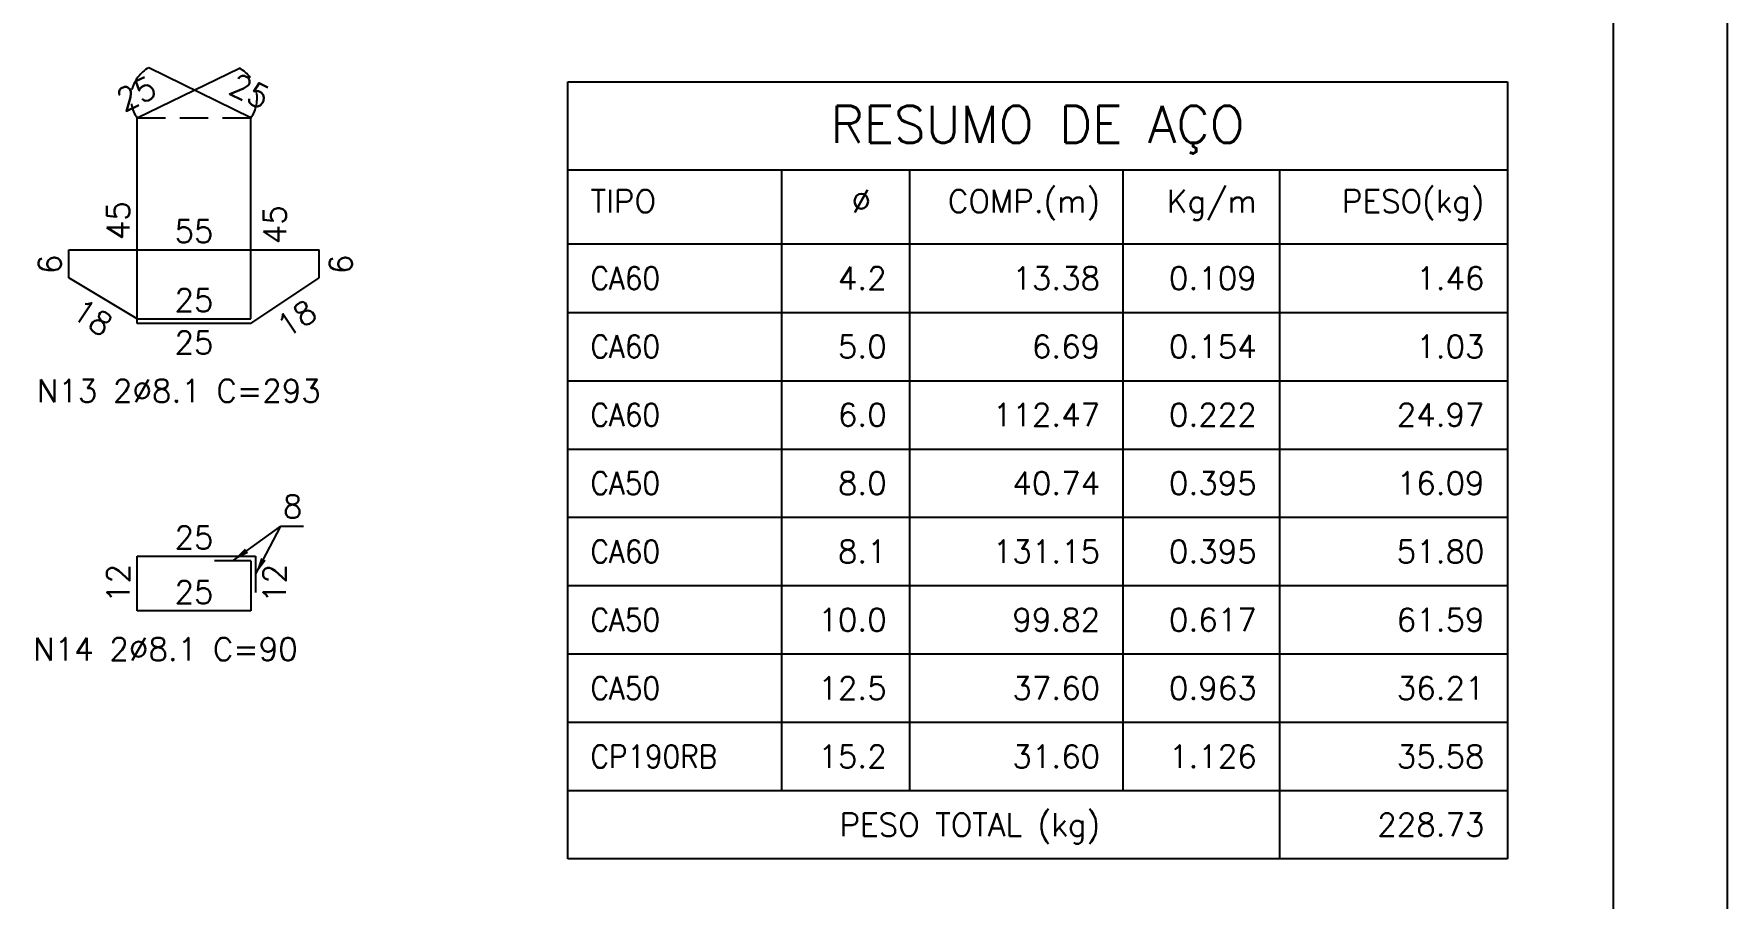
# Model space of a CAD drawing. Header units: centimetres. Extents: x 1658 to 6058, y 7962 to 9447.
# Drawn here: x 5315 to 6058, y 8342 to 8722 of the extents above; entities that cross this region are included whole.
import ezdxf
from ezdxf.enums import TextEntityAlignment as Align

# ---------------------------------------------------------------- set-up
doc = ezdxf.new("R2010")
doc.units = ezdxf.units.CM
doc.header["$LTSCALE"] = 50
doc.header["$MEASUREMENT"] = 0
doc.header["$PDMODE"] = 67
doc.linetypes.add('HIDDEN', pattern=[0.375, 0.25, -0.125])
for name, color, linetype in [('COTAS-PRECON', 1, 'Continuous'), ('FORMATO-PRECON', 2, 'Continuous'), ('LINHA-04-PRECON', 4, 'Continuous'), ('ListaF', 3, 'Continuous'), ('X1', 2, 'Continuous')]:
    doc.layers.add(name, color=color, linetype=linetype)
doc.styles.add('PRECON-ROMANS', font='romans.shx')
doc.styles.get("Standard").update_dxf_attribs({"font": 'romans.shx'})
doc.dimstyles.new('ESC50-25', dxfattribs={"dimscale": 50, "dimtxt": 0.2, "dimasz": 0.1, "dimexe": 0.1, "dimexo": 0.1, "dimgap": 0.065, "dimtad": 1, "dimdec": 1, "dimlfac": 0.5, "dimzin": 12, "dimdsep": 46, "dimtxsty": 'Standard', "dimblk": 'ARCHTICK', "dimcen": 0.09, "dimdle": 0.1, "dimclrd": 256, "dimclre": 256, "dimclrt": 2, "dimaunit": 1, "dimazin": 0, "dimtfac": 1, "dimtdec": 1, "dimtix": 1, "dimtmove": 1, "dimatfit": 3, "dimfxl": 1, "dimtolj": 1, "dimtzin": 0, "dimlwd": -1, "dimlwe": -1, "dimarcsym": 0})
doc.dimstyles.new('ESC50-50', dxfattribs={"dimscale": 50, "dimtxt": 0.2, "dimasz": 0.15, "dimexe": 0.15, "dimexo": 0.15, "dimgap": 0.08, "dimtad": 1, "dimdec": 1, "dimzin": 12, "dimdsep": 46, "dimtxsty": 'Standard', "dimblk": 'ARCHTICK', "dimcen": 0.09, "dimdle": 0.15, "dimclrd": 256, "dimclre": 256, "dimclrt": 2, "dimazin": 3, "dimtfac": 1, "dimtdec": 1, "dimtix": 1, "dimtmove": 2, "dimatfit": 2, "dimfxl": 0.15, "dimtolj": 1, "dimtzin": 0, "dimarcsym": 0})

# ---------------------------------------------------------------- blocks, each defined once
blk = doc.blocks.new('A$C12EB5E76')
at = {"layer": 'FORMATO-PRECON'}
blk.add_lwpolyline([(-114.7, 1254.3), (-114.7, 4224.3), (4085.3, 4224.3), (4085.3, 1254.3)], close=True, dxfattribs=at)
at = {"layer": 'FORMATO-PRECON', "color": 6}
blk.add_lwpolyline([(135.3, 1354.3), (135.3, 4124.3), (3985.3, 4124.3), (3985.3, 1354.3)], close=True, dxfattribs=at)
blk = doc.blocks.new('*D179')
at = {"layer": 'Defpoints', "color": 0, "transparency": 16777216}
for p in [(5360.23, 8684.78), (5360.23, 8594.46), (5360.23, 8594.46)]:
    blk.add_point(p, dxfattribs=at)
at = {"layer": 'COTAS-PRECON', "color": 2, "transparency": 16777216, "insert": (5351.98, 8639.62), "char_height": 10, "attachment_point": 5, "rotation": 90}
blk.add_mtext('\\A1;45', dxfattribs=at)
blk = doc.blocks.new('_ArchTick')
at = {"color": 0, "linetype": 'ByBlock', "const_width": 0.15}
blk.add_lwpolyline([(-0.5, -0.5), (0.5, 0.5)], dxfattribs=at)
blk = doc.blocks.new('*D180')
at = {"layer": 'Defpoints', "color": 0, "transparency": 16777216}
for p in [(5360.23, 8594.46), (5410.23, 8594.46), (5410.23, 8594.46)]:
    blk.add_point(p, dxfattribs=at)
at = {"layer": 'COTAS-PRECON', "color": 2, "transparency": 16777216, "insert": (5385.23, 8586.08), "char_height": 10, "attachment_point": 5}
blk.add_mtext('\\A1;25', dxfattribs=at)
blk = doc.blocks.new('*D181')
at = {"layer": 'Defpoints', "color": 0, "transparency": 16777216}
for p in [(5330.23, 8626.78), (5440.23, 8626.78), (5440.23, 8626.78)]:
    blk.add_point(p, dxfattribs=at)
at = {"layer": 'COTAS-PRECON', "color": 2, "transparency": 16777216, "insert": (5385.23, 8635.03), "char_height": 10, "attachment_point": 5}
blk.add_mtext('\\A1;55', dxfattribs=at)
blk = doc.blocks.new('*D182')
at = {"layer": 'Defpoints', "color": 0, "transparency": 16777216}
for p in [(5330.23, 8626.38), (5330.23, 8614.46), (5330.23, 8614.46)]:
    blk.add_point(p, dxfattribs=at)
at = {"layer": 'COTAS-PRECON', "color": 2, "transparency": 16777216, "insert": (5321.98, 8620.42), "char_height": 10, "attachment_point": 5, "rotation": 90}
blk.add_mtext('\\A1;6', dxfattribs=at)
blk = doc.blocks.new('*D183')
at = {"layer": 'Defpoints', "color": 0, "transparency": 16777216}
for p in [(5440.23, 8626.38), (5440.23, 8614.46), (5440.23, 8614.46)]:
    blk.add_point(p, dxfattribs=at)
at = {"layer": 'COTAS-PRECON', "color": 2, "transparency": 16777216, "insert": (5449.73, 8620.42), "char_height": 10, "attachment_point": 5, "rotation": 90}
blk.add_mtext('\\A1;6', dxfattribs=at)
blk = doc.blocks.new('*D184')
at = {"layer": 'Defpoints', "color": 0, "transparency": 16777216}
for p in [(5410.23, 8684.78), (5410.23, 8594.86), (5410.23, 8594.86)]:
    blk.add_point(p, dxfattribs=at)
at = {"layer": 'COTAS-PRECON', "color": 2, "transparency": 16777216, "insert": (5420.69, 8637.78), "char_height": 10, "attachment_point": 5, "rotation": 90}
blk.add_mtext('\\A1;45', dxfattribs=at)
blk = doc.blocks.new('*D185')
at = {"layer": 'Defpoints', "color": 0, "transparency": 16777216}
for p in [(5330.23, 8614.46), (5360.23, 8594.46), (5360.23, 8594.46)]:
    blk.add_point(p, dxfattribs=at)
at = {"layer": 'COTAS-PRECON', "color": 2, "transparency": 16777216, "insert": (5340.67, 8597.11), "char_height": 10, "attachment_point": 5, "rotation": 326.30993}
blk.add_mtext('\\A1;18', dxfattribs=at)
blk = doc.blocks.new('*D186')
at = {"layer": 'Defpoints', "color": 0, "transparency": 16777216}
for p in [(5440.23, 8614.46), (5440.23, 8614.46), (5410.23, 8594.46)]:
    blk.add_point(p, dxfattribs=at)
at = {"layer": 'COTAS-PRECON', "color": 2, "transparency": 16777216, "insert": (5430.28, 8596.61), "char_height": 10, "attachment_point": 5, "rotation": 33.69007}
blk.add_mtext('\\A1;18', dxfattribs=at)
blk = doc.blocks.new('*D187')
at = {"layer": 'Defpoints', "color": 0, "transparency": 16777216}
for p in [(5405.21, 8706.51), (5405.21, 8706.51), (5360.23, 8684.78)]:
    blk.add_point(p, dxfattribs=at)
at = {"layer": 'COTAS-PRECON', "color": 2, "transparency": 16777216, "insert": (5359.93, 8695.38), "char_height": 10, "attachment_point": 5, "rotation": 25.78124}
blk.add_mtext('\\A1;25', dxfattribs=at)
blk = doc.blocks.new('*D188')
at = {"layer": 'Defpoints', "color": 0, "transparency": 16777216}
for p in [(5365.36, 8706.8), (5410.23, 8684.78), (5410.23, 8684.78)]:
    blk.add_point(p, dxfattribs=at)
at = {"layer": 'COTAS-PRECON', "color": 2, "transparency": 16777216, "insert": (5409.7, 8696.47), "char_height": 10, "attachment_point": 5, "rotation": 333.86495}
blk.add_mtext('\\A1;25', dxfattribs=at)
blk = doc.blocks.new('*D189')
at = {"layer": 'Defpoints', "color": 0, "transparency": 16777216}
for p in [(5360.23, 8596.46), (5410.23, 8596.46), (5410.23, 8596.46)]:
    blk.add_point(p, dxfattribs=at)
at = {"layer": 'COTAS-PRECON', "color": 2, "transparency": 16777216, "insert": (5385.23, 8604.71), "char_height": 10, "attachment_point": 5}
blk.add_mtext('\\A1;25', dxfattribs=at)
blk = doc.blocks.new('*D190')
at = {"layer": 'Defpoints', "color": 0, "transparency": 16777216}
for p in [(5360.23, 8492.24), (5360.23, 8492.24), (5360.23, 8468.24)]:
    blk.add_point(p, dxfattribs=at)
at = {"layer": 'COTAS-PRECON', "color": 2, "transparency": 16777216, "insert": (5351.98, 8480.24), "char_height": 10, "attachment_point": 5, "rotation": 90}
blk.add_mtext('\\A1;12', dxfattribs=at)
blk = doc.blocks.new('*D191')
at = {"layer": 'Defpoints', "color": 0, "transparency": 16777216}
for p in [(5360.23, 8468.24), (5410.23, 8468.24), (5410.23, 8468.24)]:
    blk.add_point(p, dxfattribs=at)
at = {"layer": 'COTAS-PRECON', "color": 2, "transparency": 16777216, "insert": (5385.23, 8476.49), "char_height": 10, "attachment_point": 5}
blk.add_mtext('\\A1;25', dxfattribs=at)
blk = doc.blocks.new('*D192')
at = {"layer": 'Defpoints', "color": 0, "transparency": 16777216}
for p in [(5410.23, 8492.24), (5410.23, 8492.24), (5410.23, 8468.24)]:
    blk.add_point(p, dxfattribs=at)
at = {"layer": 'COTAS-PRECON', "color": 2, "transparency": 16777216, "insert": (5420.57, 8480.24), "char_height": 10, "attachment_point": 5, "rotation": 90}
blk.add_mtext('\\A1;12', dxfattribs=at)
blk = doc.blocks.new('*D193')
at = {"layer": 'Defpoints', "color": 0, "transparency": 16777216}
for p in [(5360.23, 8492.24), (5410.23, 8492.24), (5410.23, 8492.24)]:
    blk.add_point(p, dxfattribs=at)
at = {"layer": 'COTAS-PRECON', "color": 2, "transparency": 16777216, "insert": (5385.23, 8500.49), "char_height": 10, "attachment_point": 5}
blk.add_mtext('\\A1;25', dxfattribs=at)

msp = doc.modelspace()

# ---------------------------------------------------------------- linework, layer by layer
at = {"layer": 'COTAS-PRECON', "linetype": 'HIDDEN'}
msp.add_line((5360.226, 8684.782), (5410.226, 8684.782), dxfattribs=at)
for centre, radius, start, end in [((5372.878, 8693.439), 15.331, 119.386989, 214.381802), ((5397.962, 8693.394), 14.986, 324.922242, 61.07374)]:
    msp.add_arc(centre, radius, start, end, dxfattribs=at)
at = {"layer": 'LINHA-04-PRECON'}
for p, q in [((5360.226, 8684.782), (5405.21, 8706.51)), ((5410.226, 8684.782), (5365.355, 8706.798)), ((5360.226, 8596.458), (5410.226, 8596.458)), ((5410.226, 8594.458), (5360.226, 8594.458)), ((5360.226, 8492.235), (5412.226, 8492.235)), ((5360.226, 8468.235), (5360.226, 8492.235)), ((5410.226, 8490.235), (5394.226, 8490.235)), ((5410.226, 8490.235), (5410.226, 8468.235)), ((5412.226, 8492.235), (5412.226, 8476.235)), ((5410.226, 8468.235), (5360.226, 8468.235))]:
    msp.add_line(p, q, dxfattribs=at)
at = {"layer": 'LINHA-04-PRECON', "extrusion": (0, 1, 0)}
for p, q in [((5330.226, 8626.782), (5440.226, 8626.782)), ((5330.226, 8614.458), (5330.226, 8626.782)), ((5440.226, 8614.458), (5440.226, 8626.782)), ((5360.226, 8596.458), (5330.226, 8614.458)), ((5410.226, 8594.458), (5440.226, 8614.458))]:
    msp.add_line(p, q, dxfattribs=at)
at = {"layer": 'LINHA-04-PRECON'}
for points in [[(5360.226, 8594.458), (5360.226, 8684.782)], [(5410.226, 8596.458), (5410.226, 8684.782)]]:
    msp.add_lwpolyline(points, dxfattribs=at)
at = {"layer": 'ListaF', "color": 2}
for p, q in [((5549.358, 8359.318), (5549.358, 8700.618)), ((5549.358, 8700.618), (5961.858, 8700.618)), ((5961.858, 8700.618), (5961.858, 8359.318)), ((5549.358, 8661.868), (5961.858, 8661.868)), ((5643.108, 8661.868), (5643.108, 8389.318)), ((5699.358, 8661.868), (5699.358, 8389.318)), ((5793.108, 8661.868), (5793.108, 8389.318)), ((5861.858, 8661.868), (5861.858, 8359.318)), ((5549.358, 8629.368), (5961.858, 8629.368)), ((5549.358, 8599.318), (5961.858, 8599.318)), ((5549.358, 8569.318), (5961.858, 8569.318)), ((5549.358, 8539.318), (5961.858, 8539.318)), ((5549.358, 8509.318), (5961.858, 8509.318)), ((5549.358, 8479.318), (5961.858, 8479.318)), ((5549.358, 8449.318), (5961.858, 8449.318)), ((5549.358, 8419.318), (5961.858, 8419.318)), ((5549.358, 8389.318), (5961.858, 8389.318)), ((5961.858, 8359.318), (5549.358, 8359.318))]:
    msp.add_line(p, q, dxfattribs=at)

# ---------------------------------------------------------------- block references
at = {"layer": 'COTAS-PRECON', "xscale": 0.5000000000000071, "yscale": 0.5000000000000071, "zscale": 0.5000000000000071}
msp.add_blockref('A$C12EB5E76', (4015.702, 7335.343), dxfattribs=at)

# ---------------------------------------------------------------- texts
at = {"layer": 'COTAS-PRECON', "color": 2, "insert": (5428.504, 8514.101), "char_height": 10, "attachment_point": 5}
msp.add_mtext('\\A1;8', dxfattribs=at)
at = {"layer": 'ListaF', "color": 4}
msp.add_text('RESUMO DE AÇO', height=16.25, dxfattribs=at).set_placement((5755.608, 8681.868), align=Align.MIDDLE_CENTER)
at = {"layer": 'ListaF', "color": 2}
for s, p in [('COMP.(m)', (5783.108, 8648.118)), ('Kg/m', (5851.858, 8648.118)), ('PESO(kg)', (5951.858, 8648.118)), ('Ø ', (5689.358, 8648.118))]:
    msp.add_text(s, height=10, dxfattribs=at).set_placement(p, align=Align.MIDDLE_RIGHT)
msp.add_text('TIPO', height=10, dxfattribs=at).set_placement((5559.358, 8648.118), align=Align.MIDDLE_LEFT)
at = {"layer": 'ListaF', "color": 3, "width": 0.9}
for s, p in [('CA60', (5559.358, 8614.318)), ('CA60', (5559.358, 8584.318)), ('CA60', (5559.358, 8554.318)), ('CA50', (5559.358, 8524.318)), ('CA60', (5559.358, 8494.318)), ('CA50', (5559.358, 8464.318)), ('CA50', (5559.358, 8434.318)), ('CP190RB', (5559.358, 8404.318))]:
    msp.add_text(s, height=10, dxfattribs=at).set_placement(p, align=Align.MIDDLE_LEFT)
at = {"layer": 'ListaF', "color": 3}
for s, p in [('4.2', (5689.358, 8614.318)), ('13.38', (5783.108, 8614.318)), ('0.109', (5851.858, 8614.318)), ('1.46', (5951.858, 8614.318)), ('5.0', (5689.358, 8584.318)), ('6.69', (5783.108, 8584.318)), ('0.154', (5851.858, 8584.318)), ('1.03', (5951.858, 8584.318)), ('6.0', (5689.358, 8554.318)), ('112.47', (5783.108, 8554.318)), ('0.222', (5851.858, 8554.318)), ('24.97', (5951.858, 8554.318)), ('8.0', (5689.358, 8524.318)), ('40.74', (5783.108, 8524.318)), ('0.395', (5851.858, 8524.318)), ('16.09', (5951.858, 8524.318)), ('8.1', (5689.358, 8494.318)), ('131.15', (5783.108, 8494.318)), ('0.395', (5851.858, 8494.318)), ('51.80', (5951.858, 8494.318)), ('10.0', (5689.358, 8464.318)), ('99.82', (5783.108, 8464.318)), ('0.617', (5851.858, 8464.318)), ('61.59', (5951.858, 8464.318)), ('12.5', (5689.358, 8434.318)), ('37.60', (5783.108, 8434.318)), ('0.963', (5851.858, 8434.318)), ('36.21', (5951.858, 8434.318)), ('15.2', (5689.358, 8404.318)), ('31.60', (5783.108, 8404.318)), ('1.126', (5851.858, 8404.318)), ('35.58', (5951.858, 8404.318)), ('PESO TOTAL (kg)', (5783.108, 8374.318)), ('228.73', (5951.858, 8374.318))]:
    msp.add_text(s, height=10, dxfattribs=at).set_placement(p, align=Align.MIDDLE_RIGHT)
at = {"layer": 'X1', "style": 'PRECON-ROMANS'}
for s, p in [('N13 2%%C8.1 C=293', (5316.214, 8559.865)), ('N14 2%%C8.1 C=90', (5314.645, 8446.403))]:
    msp.add_text(s, height=10, dxfattribs=at).set_placement(p)

# ---------------------------------------------------------------- dimensions: what is measured, and where the dimension line sits
at = {"layer": 'COTAS-PRECON'}
for base, p1, p2, angle, override, picture, middle, dimtype in [((5405.21, 8706.51), (5360.226, 8684.782), (5405.21, 8706.51), 25.781243, {"dimse1": 1, "dimse2": 1, "dimsd1": 1, "dimsd2": 1, "dimtmove": 2}, '*D187', (5359.927, 8695.376), 161), ((5410.226, 8684.782), (5365.355, 8706.798), (5410.226, 8684.782), 333.864951, {"dimse1": 1, "dimse2": 1, "dimsd1": 1, "dimsd2": 1, "dimtmove": 2}, '*D188', (5409.705, 8696.473), 161), ((5410.226, 8594.858), (5410.226, 8684.782), (5410.226, 8594.858), 90, {"dimse1": 1, "dimse2": 1, "dimsd1": 1, "dimsd2": 1, "dimtmove": 2}, '*D184', (5420.691, 8637.782), 160), ((5440.226, 8614.458), (5440.226, 8626.382), (5440.226, 8614.458), 90, {"dimse1": 1, "dimse2": 1, "dimsd1": 1, "dimsd2": 1, "dimtmove": 2}, '*D183', (5449.727, 8620.42), 160), ((5360.226, 8594.458), (5330.226, 8614.458), (5360.226, 8594.458), 326.309932, {"dimdec": 0, "dimse1": 1, "dimse2": 1, "dimsd1": 1, "dimsd2": 1, "dimtmove": 2}, '*D185', (5340.672, 8597.107), 161), ((5440.226, 8614.458), (5410.226, 8594.458), (5440.226, 8614.458), 33.690068, {"dimse1": 1, "dimse2": 1, "dimsd1": 1, "dimsd2": 1, "dimtmove": 2}, '*D186', (5430.282, 8596.605), 161), ((5410.226, 8492.235), (5410.226, 8468.235), (5410.226, 8492.235), 90, {"dimse1": 1, "dimse2": 1, "dimsd1": 1, "dimsd2": 1, "dimtmove": 2}, '*D192', (5420.574, 8480.235), 160)]:
    dim = msp.add_linear_dim(base=base, p1=p1, p2=p2, angle=angle, dimstyle='ESC50-25', override=override, dxfattribs=at)
    dim.commit()
    dim.dimension.update_dxf_attribs({"geometry": picture, "text_midpoint": middle, "dimtype": dimtype})
for base, p1, p2, override, picture, middle in [((5360.226, 8594.458), (5360.226, 8684.782), (5360.226, 8594.458), {"dimdec": 0, "dimse1": 1, "dimse2": 1, "dimsd1": 1, "dimsd2": 1, "dimtmove": 2}, '*D179', (5351.976, 8639.62)), ((5330.226, 8614.458), (5330.226, 8626.382), (5330.226, 8614.458), {"dimse1": 1, "dimse2": 1, "dimsd1": 1, "dimsd2": 1, "dimtmove": 2}, '*D182', (5321.976, 8620.42)), ((5360.226, 8492.235), (5360.226, 8468.235), (5360.226, 8492.235), {"dimse1": 1, "dimse2": 1, "dimsd1": 1, "dimsd2": 1, "dimtmove": 2}, '*D190', (5351.976, 8480.235))]:
    dim = msp.add_linear_dim(base=base, p1=p1, p2=p2, angle=90, dimstyle='ESC50-25', override=override, dxfattribs=at)
    dim.commit()
    dim.dimension.update_dxf_attribs({"geometry": picture, "text_midpoint": middle})
for base, p1, p2, picture, middle in [((5440.226, 8626.782), (5330.226, 8626.782), (5440.226, 8626.782), '*D181', (5385.226, 8635.032)), ((5410.226, 8596.458), (5360.226, 8596.458), (5410.226, 8596.458), '*D189', (5385.226, 8604.708)), ((5410.226, 8492.235), (5360.226, 8492.235), (5410.226, 8492.235), '*D193', (5385.226, 8500.485)), ((5410.226, 8468.235), (5360.226, 8468.235), (5410.226, 8468.235), '*D191', (5385.226, 8476.485))]:
    dim = msp.add_linear_dim(base=base, p1=p1, p2=p2, dimstyle='ESC50-25', override={"dimse1": 1, "dimse2": 1, "dimsd1": 1, "dimsd2": 1, "dimtmove": 2}, dxfattribs=at)
    dim.commit()
    dim.dimension.update_dxf_attribs({"geometry": picture, "text_midpoint": middle})
dim = msp.add_linear_dim(base=(5410.226, 8594.458), p1=(5360.226, 8594.458), p2=(5410.226, 8594.458), dimstyle='ESC50-25', override={"dimse1": 1, "dimse2": 1, "dimsd1": 1, "dimsd2": 1, "dimtmove": 2}, dxfattribs=at)
dim.commit()
dim.dimension.update_dxf_attribs({"geometry": '*D180', "text_midpoint": (5385.226, 8586.083), "dimtype": 160})

# ---------------------------------------------------------------- leaders
for points in [[(5402.226, 8490.235), (5423.343, 8505.435)], [(5412.226, 8484.235), (5423.343, 8505.435), (5433.26, 8505.435)]]:
    msp.add_leader(points, dimstyle='ESC50-50', override={"dimgap": 0.08, "dimtad": 1}, dxfattribs=at)

doc.saveas('drawing.dxf')
